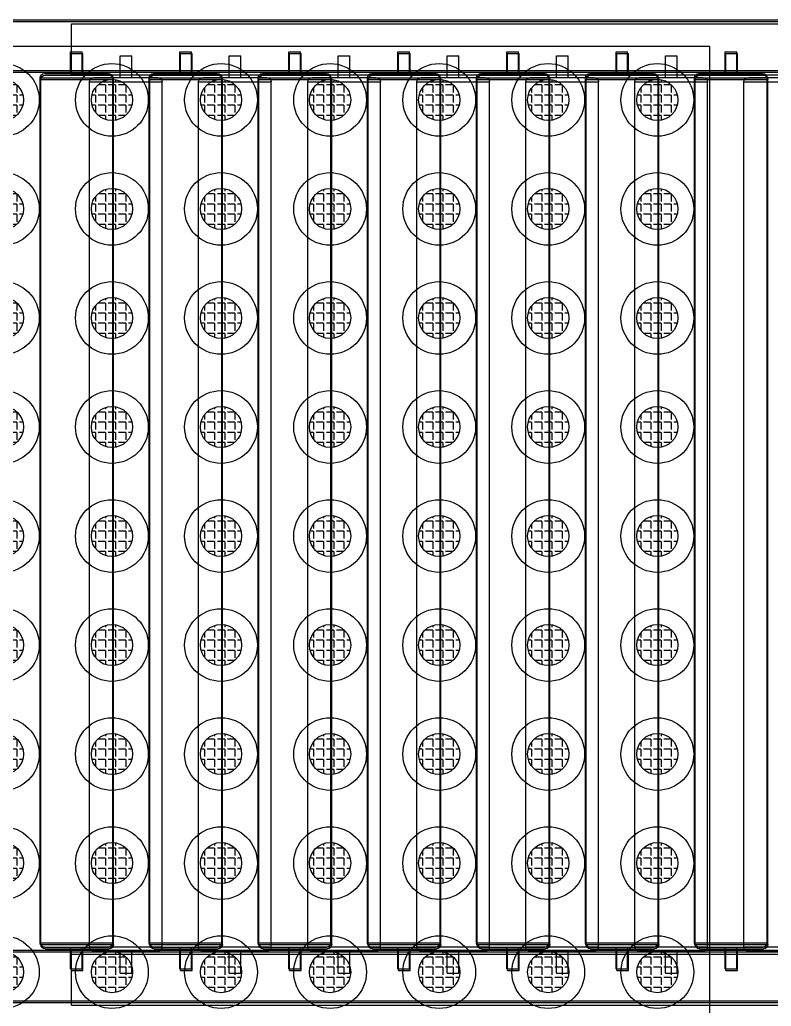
# Model space of a CAD drawing. Header units: inches. Extents: x -116118 to 73671, y 138219 to 302509.
# Drawn here: x -56615 to -55943, y 224356 to 225239 of the extents above; entities that cross this region are included whole.
import ezdxf

# ---------------------------------------------------------------- set-up
doc = ezdxf.new("R2010")
doc.units = ezdxf.units.IN
doc.header["$MEASUREMENT"] = 0
doc.linetypes.add('CONTINU', pattern=[0])
doc.layers.get('0').update_dxf_attribs({"color": 250})

# ---------------------------------------------------------------- blocks, each defined once
blk = doc.blocks.new('ROLLER600')
at = {"color": 254}
for p, q in [((8, 231.77), (3008, 231.77)), ((8, 231.77), (8, 196.77)), ((41.5, 209.77), (49.5, 209.77)), ((41.5, 209.77), (41.5, 194.77)), ((49.5, 209.77), (49.5, 194.77)), ((116.5, 209.77), (116.5, 194.77)), ((116.5, 209.77), (124.5, 209.77)), ((124.5, 209.77), (124.5, 194.77)), ((191.5, 209.77), (191.5, 194.77)), ((191.5, 209.77), (199.5, 209.77)), ((199.5, 209.77), (199.5, 194.77)), ((266.5, 209.77), (266.5, 194.77)), ((266.5, 209.77), (274.5, 209.77)), ((274.5, 209.77), (274.5, 194.77)), ((341.5, 209.77), (341.5, 194.77)), ((341.5, 209.77), (349.5, 209.77)), ((349.5, 209.77), (349.5, 194.77)), ((416.5, 209.77), (416.5, 194.77)), ((416.5, 209.77), (424.5, 209.77)), ((424.5, 209.77), (424.5, 194.77)), ((2066.5, 209.77), (2066.5, 194.77)), ((2066.5, 209.77), (2074.5, 209.77)), ((2074.5, 209.77), (2074.5, 194.77)), ((2141.5, 209.77), (2141.5, 194.77)), ((2141.5, 209.77), (2149.5, 209.77)), ((2149.5, 209.77), (2149.5, 194.77)), ((2216.5, 209.77), (2216.5, 194.77)), ((2216.5, 209.77), (2224.5, 209.77)), ((2224.5, 209.77), (2224.5, 194.77)), ((2291.5, 209.77), (2291.5, 194.77)), ((2291.5, 209.77), (2299.5, 209.77)), ((2299.5, 209.77), (2299.5, 194.77)), ((2366.5, 209.77), (2366.5, 194.77)), ((2366.5, 209.77), (2374.5, 209.77)), ((2374.5, 209.77), (2374.5, 194.77)), ((2441.5, 209.77), (2441.5, 194.77)), ((2441.5, 209.77), (2449.5, 209.77)), ((2449.5, 209.77), (2449.5, 194.77)), ((2516.5, 209.77), (2516.5, 194.77)), ((2516.5, 209.77), (2524.5, 209.77)), ((2524.5, 209.77), (2524.5, 194.77)), ((8, 196.77), (3008, 196.77)), ((20.5, 191.77), (20.5, -403.23)), ((20.5, 191.77), (70.5, 191.77)), ((23.5, 194.77), (67.5, 194.77)), ((70.5, 191.77), (70.5, -403.23)), ((95.5, 191.77), (145.5, 191.77)), ((95.5, 191.77), (95.5, -403.23)), ((98.5, 194.77), (142.5, 194.77)), ((145.5, 191.77), (145.5, -403.23)), ((170.5, 191.77), (220.5, 191.77)), ((170.5, 191.77), (170.5, -403.23)), ((173.5, 194.77), (217.5, 194.77)), ((220.5, 191.77), (220.5, -403.23)), ((245.5, 191.77), (295.5, 191.77)), ((245.5, 191.77), (245.5, -403.23)), ((248.5, 194.77), (292.5, 194.77)), ((295.5, 191.77), (295.5, -403.23)), ((320.5, 191.77), (370.5, 191.77)), ((320.5, 191.77), (320.5, -403.23)), ((323.5, 194.77), (367.5, 194.77)), ((370.5, 191.77), (370.5, -403.23)), ((395.5, 191.77), (445.5, 191.77)), ((395.5, 191.77), (395.5, -403.23)), ((398.5, 194.77), (442.5, 194.77)), ((445.5, 191.77), (445.5, -403.23)), ((470.5, 191.77), (520.5, 191.77)), ((470.5, 191.77), (470.5, -403.23)), ((473.5, 194.77), (517.5, 194.77)), ((2045.5, 191.77), (2095.5, 191.77)), ((2045.5, 191.77), (2045.5, -403.23)), ((2048.5, 194.77), (2092.5, 194.77)), ((2095.5, 191.77), (2095.5, -403.23)), ((2120.5, 191.77), (2170.5, 191.77)), ((2120.5, 191.77), (2120.5, -403.23)), ((2123.5, 194.77), (2167.5, 194.77)), ((2170.5, 191.77), (2170.5, -403.23)), ((2195.5, 191.77), (2245.5, 191.77)), ((2195.5, 191.77), (2195.5, -403.23)), ((2198.5, 194.77), (2242.5, 194.77)), ((2245.5, 191.77), (2245.5, -403.23)), ((2270.5, 191.77), (2320.5, 191.77)), ((2270.5, 191.77), (2270.5, -403.23)), ((2273.5, 194.77), (2317.5, 194.77)), ((2320.5, 191.77), (2320.5, -403.23)), ((2345.5, 191.77), (2395.5, 191.77)), ((2345.5, 191.77), (2345.5, -403.23)), ((2348.5, 194.77), (2392.5, 194.77)), ((2395.5, 191.77), (2395.5, -403.23)), ((2420.5, 191.77), (2470.5, 191.77)), ((2420.5, 191.77), (2420.5, -403.23)), ((2423.5, 194.77), (2467.5, 194.77)), ((2470.5, 191.77), (2470.5, -403.23)), ((2495.5, 191.77), (2545.5, 191.77)), ((2495.5, 191.77), (2495.5, -403.23)), ((2498.5, 194.77), (2542.5, 194.77)), ((2545.5, 191.77), (2545.5, -403.23)), ((20.5, -403.23), (70.5, -403.23)), ((23.5, -406.23), (67.5, -406.23)), ((41.5, -406.23), (41.5, -421.23)), ((49.5, -406.23), (49.5, -421.23)), ((95.5, -403.23), (145.5, -403.23)), ((98.5, -406.23), (142.5, -406.23)), ((116.5, -406.23), (116.5, -421.23)), ((124.5, -406.23), (124.5, -421.23)), ((170.5, -403.23), (220.5, -403.23)), ((173.5, -406.23), (217.5, -406.23)), ((191.5, -406.23), (191.5, -421.23)), ((199.5, -406.23), (199.5, -421.23)), ((245.5, -403.23), (295.5, -403.23)), ((248.5, -406.23), (292.5, -406.23)), ((266.5, -406.23), (266.5, -421.23)), ((274.5, -406.23), (274.5, -421.23)), ((320.5, -403.23), (370.5, -403.23)), ((323.5, -406.23), (367.5, -406.23)), ((341.5, -406.23), (341.5, -421.23)), ((349.5, -406.23), (349.5, -421.23)), ((395.5, -403.23), (445.5, -403.23)), ((398.5, -406.23), (442.5, -406.23)), ((416.5, -406.23), (416.5, -421.23)), ((424.5, -406.23), (424.5, -421.23)), ((470.5, -403.23), (520.5, -403.23)), ((473.5, -406.23), (517.5, -406.23)), ((2045.5, -403.23), (2095.5, -403.23)), ((2048.5, -406.23), (2092.5, -406.23)), ((2066.5, -406.23), (2066.5, -421.23)), ((2074.5, -406.23), (2074.5, -421.23)), ((2120.5, -403.23), (2170.5, -403.23)), ((2123.5, -406.23), (2167.5, -406.23)), ((2141.5, -406.23), (2141.5, -421.23)), ((2149.5, -406.23), (2149.5, -421.23)), ((2195.5, -403.23), (2245.5, -403.23)), ((2198.5, -406.23), (2242.5, -406.23)), ((2216.5, -406.23), (2216.5, -421.23)), ((2224.5, -406.23), (2224.5, -421.23)), ((2270.5, -403.23), (2320.5, -403.23)), ((2273.5, -406.23), (2317.5, -406.23)), ((2291.5, -406.23), (2291.5, -421.23)), ((2299.5, -406.23), (2299.5, -421.23)), ((2345.5, -403.23), (2395.5, -403.23)), ((2348.5, -406.23), (2392.5, -406.23)), ((2366.5, -406.23), (2366.5, -421.23)), ((2374.5, -406.23), (2374.5, -421.23)), ((2420.5, -403.23), (2470.5, -403.23)), ((2423.5, -406.23), (2467.5, -406.23)), ((2441.5, -406.23), (2441.5, -421.23)), ((2449.5, -406.23), (2449.5, -421.23)), ((2495.5, -403.23), (2545.5, -403.23)), ((2498.5, -406.23), (2542.5, -406.23)), ((2516.5, -406.23), (2516.5, -421.23)), ((2524.5, -406.23), (2524.5, -421.23)), ((8, -408.23), (3008, -408.23)), ((8, -408.23), (8, -443.23)), ((41.5, -421.23), (49.5, -421.23)), ((116.5, -421.23), (124.5, -421.23)), ((191.5, -421.23), (199.5, -421.23)), ((266.5, -421.23), (274.5, -421.23)), ((341.5, -421.23), (349.5, -421.23)), ((416.5, -421.23), (424.5, -421.23)), ((2066.5, -421.23), (2074.5, -421.23)), ((2141.5, -421.23), (2149.5, -421.23)), ((2216.5, -421.23), (2224.5, -421.23)), ((2291.5, -421.23), (2299.5, -421.23)), ((2366.5, -421.23), (2374.5, -421.23)), ((2441.5, -421.23), (2449.5, -421.23)), ((2516.5, -421.23), (2524.5, -421.23)), ((8, -443.23), (3008, -443.23))]:
    blk.add_line(p, q, dxfattribs=at)
for centre, start, end in [((23.5, 191.77), 90, 180), ((67.5, 191.77), 0, 90), ((98.5, 191.77), 90, 180), ((142.5, 191.77), 0, 90), ((173.5, 191.77), 90, 180), ((217.5, 191.77), 0, 90), ((248.5, 191.77), 90, 180), ((292.5, 191.77), 0, 90), ((323.5, 191.77), 90, 180), ((367.5, 191.77), 0, 90), ((398.5, 191.77), 90, 180), ((442.5, 191.77), 0, 90), ((473.5, 191.77), 90, 180), ((2048.5, 191.77), 90, 180), ((2092.5, 191.77), 0, 90), ((2123.5, 191.77), 90, 180), ((2167.5, 191.77), 0, 90), ((2198.5, 191.77), 90, 180), ((2242.5, 191.77), 0, 90), ((2273.5, 191.77), 90, 180), ((2317.5, 191.77), 0, 90), ((2348.5, 191.77), 90, 180), ((2392.5, 191.77), 0, 90), ((2423.5, 191.77), 90, 180), ((2467.5, 191.77), 0, 90), ((2498.5, 191.77), 90, 180), ((2542.5, 191.77), 0, 90), ((23.5, -403.23), 180, 270), ((67.5, -403.23), 270, 0), ((98.5, -403.23), 180, 270), ((142.5, -403.23), 270, 0), ((173.5, -403.23), 180, 270), ((217.5, -403.23), 270, 0), ((248.5, -403.23), 180, 270), ((292.5, -403.23), 270, 0), ((323.5, -403.23), 180, 270), ((367.5, -403.23), 270, 0), ((398.5, -403.23), 180, 270), ((442.5, -403.23), 270, 0), ((473.5, -403.23), 180, 270), ((2048.5, -403.23), 180, 270), ((2092.5, -403.23), 270, 0), ((2123.5, -403.23), 180, 270), ((2167.5, -403.23), 270, 0), ((2198.5, -403.23), 180, 270), ((2242.5, -403.23), 270, 0), ((2273.5, -403.23), 180, 270), ((2317.5, -403.23), 270, 0), ((2348.5, -403.23), 180, 270), ((2392.5, -403.23), 270, 0), ((2423.5, -403.23), 180, 270), ((2467.5, -403.23), 270, 0), ((2498.5, -403.23), 180, 270), ((2542.5, -403.23), 270, 0)]:
    blk.add_arc(centre, 3, start, end, dxfattribs=at)
blk = doc.blocks.new('TABLE900x600')
h = blk.add_hatch()
h.set_pattern_fill('ANGLE', color=254, style=0)
h.set_pattern_definition([(0, (1841.5664, 298.116), (0, 6.985), [5.08, -1.905]), (90, (1841.5664, 298.116), (-6.985, 4e-16), [5.08, -1.905])])
h.paths.add_polyline_path([(1267.55, 803.7, 1), (1295.88, 803.7, 1)])
h = blk.add_hatch()
h.set_pattern_fill('ANGLE', color=254, style=0)
h.set_pattern_definition([(0, (1916.5664, 298.116), (0, 6.985), [5.08, -1.905]), (90, (1916.5664, 298.116), (-6.985, 4e-16), [5.08, -1.905])])
h.paths.add_polyline_path([(1342.55, 803.7, 1), (1370.88, 803.7, 1)])
h = blk.add_hatch()
h.set_pattern_fill('ANGLE', color=254, style=0)
h.set_pattern_definition([(0, (1991.5664, 298.116), (0, 6.985), [5.08, -1.905]), (90, (1991.5664, 298.116), (-6.985, 4e-16), [5.08, -1.905])])
h.paths.add_polyline_path([(1417.55, 803.7, 1), (1445.88, 803.7, 1)])
h = blk.add_hatch()
h.set_pattern_fill('ANGLE', color=254, style=0)
h.set_pattern_definition([(0, (2066.5664, 298.116), (0, 6.985), [5.08, -1.905]), (90, (2066.5664, 298.116), (-6.985, 4e-16), [5.08, -1.905])])
h.paths.add_polyline_path([(1492.55, 803.7, 1), (1520.88, 803.7, 1)])
h = blk.add_hatch()
h.set_pattern_fill('ANGLE', color=254, style=0)
h.set_pattern_definition([(0, (2141.5664, 298.116), (0, 6.985), [5.08, -1.905]), (90, (2141.5664, 298.116), (-6.985, 4e-16), [5.08, -1.905])])
h.paths.add_polyline_path([(1567.55, 803.7, 1), (1595.88, 803.7, 1)])
h = blk.add_hatch()
h.set_pattern_fill('ANGLE', color=254, style=0)
h.set_pattern_definition([(0, (2216.5664, 298.116), (0, 6.985), [5.08, -1.905]), (90, (2216.5664, 298.116), (-6.985, 4e-16), [5.08, -1.905])])
h.paths.add_polyline_path([(1642.55, 803.7, 1), (1670.88, 803.7, 1)])
h = blk.add_hatch()
h.set_pattern_fill('ANGLE', color=254, style=0)
h.set_pattern_definition([(0, (2291.5664, 298.116), (0, 6.985), [5.08, -1.905]), (90, (2291.5664, 298.116), (-6.985, 4e-16), [5.08, -1.905])])
h.paths.add_polyline_path([(1717.55, 803.7, 1), (1745.88, 803.7, 1)])
h = blk.add_hatch()
h.set_pattern_fill('ANGLE', color=254, style=0)
h.set_pattern_definition([(0, (1841.5664, 223.116), (0, 6.985), [5.08, -1.905]), (90, (1841.5664, 223.116), (-6.985, 4e-16), [5.08, -1.905])])
h.paths.add_polyline_path([(1267.55, 728.7, 1), (1295.88, 728.7, 1)])
h = blk.add_hatch()
h.set_pattern_fill('ANGLE', color=254, style=0)
h.set_pattern_definition([(0, (1916.5664, 223.116), (0, 6.985), [5.08, -1.905]), (90, (1916.5664, 223.116), (-6.985, 4e-16), [5.08, -1.905])])
h.paths.add_polyline_path([(1342.55, 728.7, 1), (1370.88, 728.7, 1)])
h = blk.add_hatch()
h.set_pattern_fill('ANGLE', color=254, style=0)
h.set_pattern_definition([(0, (1991.5664, 223.116), (0, 6.985), [5.08, -1.905]), (90, (1991.5664, 223.116), (-6.985, 4e-16), [5.08, -1.905])])
h.paths.add_polyline_path([(1417.55, 728.7, 1), (1445.88, 728.7, 1)])
h = blk.add_hatch()
h.set_pattern_fill('ANGLE', color=254, style=0)
h.set_pattern_definition([(0, (2066.5664, 223.116), (0, 6.985), [5.08, -1.905]), (90, (2066.5664, 223.116), (-6.985, 4e-16), [5.08, -1.905])])
h.paths.add_polyline_path([(1492.55, 728.7, 1), (1520.88, 728.7, 1)])
h = blk.add_hatch()
h.set_pattern_fill('ANGLE', color=254, style=0)
h.set_pattern_definition([(0, (2141.5664, 223.116), (0, 6.985), [5.08, -1.905]), (90, (2141.5664, 223.116), (-6.985, 4e-16), [5.08, -1.905])])
h.paths.add_polyline_path([(1567.55, 728.7, 1), (1595.88, 728.7, 1)])
h = blk.add_hatch()
h.set_pattern_fill('ANGLE', color=254, style=0)
h.set_pattern_definition([(0, (2216.5664, 223.116), (0, 6.985), [5.08, -1.905]), (90, (2216.5664, 223.116), (-6.985, 4e-16), [5.08, -1.905])])
h.paths.add_polyline_path([(1642.55, 728.7, 1), (1670.88, 728.7, 1)])
h = blk.add_hatch()
h.set_pattern_fill('ANGLE', color=254, style=0)
h.set_pattern_definition([(0, (2291.5664, 223.116), (0, 6.985), [5.08, -1.905]), (90, (2291.5664, 223.116), (-6.985, 4e-16), [5.08, -1.905])])
h.paths.add_polyline_path([(1717.55, 728.7, 1), (1745.88, 728.7, 1)])
h = blk.add_hatch()
h.set_pattern_fill('ANGLE', color=254, style=0)
h.set_pattern_definition([(0, (1841.5664, 148.116), (0, 6.985), [5.08, -1.905]), (90, (1841.5664, 148.116), (-6.985, 4e-16), [5.08, -1.905])])
h.paths.add_polyline_path([(1267.55, 653.7, 1), (1295.88, 653.7, 1)])
h = blk.add_hatch()
h.set_pattern_fill('ANGLE', color=254, style=0)
h.set_pattern_definition([(0, (1916.5664, 148.116), (0, 6.985), [5.08, -1.905]), (90, (1916.5664, 148.116), (-6.985, 4e-16), [5.08, -1.905])])
h.paths.add_polyline_path([(1342.55, 653.7, 1), (1370.88, 653.7, 1)])
h = blk.add_hatch()
h.set_pattern_fill('ANGLE', color=254, style=0)
h.set_pattern_definition([(0, (1991.5664, 148.116), (0, 6.985), [5.08, -1.905]), (90, (1991.5664, 148.116), (-6.985, 4e-16), [5.08, -1.905])])
h.paths.add_polyline_path([(1417.55, 653.7, 1), (1445.88, 653.7, 1)])
h = blk.add_hatch()
h.set_pattern_fill('ANGLE', color=254, style=0)
h.set_pattern_definition([(0, (2066.5664, 148.116), (0, 6.985), [5.08, -1.905]), (90, (2066.5664, 148.116), (-6.985, 4e-16), [5.08, -1.905])])
h.paths.add_polyline_path([(1492.55, 653.7, 1), (1520.88, 653.7, 1)])
h = blk.add_hatch()
h.set_pattern_fill('ANGLE', color=254, style=0)
h.set_pattern_definition([(0, (2141.5664, 148.116), (0, 6.985), [5.08, -1.905]), (90, (2141.5664, 148.116), (-6.985, 4e-16), [5.08, -1.905])])
h.paths.add_polyline_path([(1567.55, 653.7, 1), (1595.88, 653.7, 1)])
h = blk.add_hatch()
h.set_pattern_fill('ANGLE', color=254, style=0)
h.set_pattern_definition([(0, (2216.5664, 148.116), (0, 6.985), [5.08, -1.905]), (90, (2216.5664, 148.116), (-6.985, 4e-16), [5.08, -1.905])])
h.paths.add_polyline_path([(1642.55, 653.7, 1), (1670.88, 653.7, 1)])
h = blk.add_hatch()
h.set_pattern_fill('ANGLE', color=254, style=0)
h.set_pattern_definition([(0, (2291.5664, 148.116), (0, 6.985), [5.08, -1.905]), (90, (2291.5664, 148.116), (-6.985, 4e-16), [5.08, -1.905])])
h.paths.add_polyline_path([(1717.55, 653.7, 1), (1745.88, 653.7, 1)])
h = blk.add_hatch()
h.set_pattern_fill('ANGLE', color=254, style=0)
h.set_pattern_definition([(0, (1841.5664, 73.116), (0, 6.985), [5.08, -1.905]), (90, (1841.5664, 73.116), (-6.985, 4e-16), [5.08, -1.905])])
h.paths.add_polyline_path([(1267.55, 578.7, 1), (1295.88, 578.7, 1)])
h = blk.add_hatch()
h.set_pattern_fill('ANGLE', color=254, style=0)
h.set_pattern_definition([(0, (1916.5664, 73.116), (0, 6.985), [5.08, -1.905]), (90, (1916.5664, 73.116), (-6.985, 4e-16), [5.08, -1.905])])
h.paths.add_polyline_path([(1342.55, 578.7, 1), (1370.88, 578.7, 1)])
h = blk.add_hatch()
h.set_pattern_fill('ANGLE', color=254, style=0)
h.set_pattern_definition([(0, (1991.5664, 73.116), (0, 6.985), [5.08, -1.905]), (90, (1991.5664, 73.116), (-6.985, 4e-16), [5.08, -1.905])])
h.paths.add_polyline_path([(1417.55, 578.7, 1), (1445.88, 578.7, 1)])
h = blk.add_hatch()
h.set_pattern_fill('ANGLE', color=254, style=0)
h.set_pattern_definition([(0, (2066.5664, 73.116), (0, 6.985), [5.08, -1.905]), (90, (2066.5664, 73.116), (-6.985, 4e-16), [5.08, -1.905])])
h.paths.add_polyline_path([(1492.55, 578.7, 1), (1520.88, 578.7, 1)])
h = blk.add_hatch()
h.set_pattern_fill('ANGLE', color=254, style=0)
h.set_pattern_definition([(0, (2141.5664, 73.116), (0, 6.985), [5.08, -1.905]), (90, (2141.5664, 73.116), (-6.985, 4e-16), [5.08, -1.905])])
h.paths.add_polyline_path([(1567.55, 578.7, 1), (1595.88, 578.7, 1)])
h = blk.add_hatch()
h.set_pattern_fill('ANGLE', color=254, style=0)
h.set_pattern_definition([(0, (2216.5664, 73.116), (0, 6.985), [5.08, -1.905]), (90, (2216.5664, 73.116), (-6.985, 4e-16), [5.08, -1.905])])
h.paths.add_polyline_path([(1642.55, 578.7, 1), (1670.88, 578.7, 1)])
h = blk.add_hatch()
h.set_pattern_fill('ANGLE', color=254, style=0)
h.set_pattern_definition([(0, (2291.5664, 73.116), (0, 6.985), [5.08, -1.905]), (90, (2291.5664, 73.116), (-6.985, 4e-16), [5.08, -1.905])])
h.paths.add_polyline_path([(1717.55, 578.7, 1), (1745.88, 578.7, 1)])
h = blk.add_hatch()
h.set_pattern_fill('ANGLE', color=254, style=0)
h.set_pattern_definition([(0, (1841.5664, -1.884), (0, 6.985), [5.08, -1.905]), (90, (1841.5664, -1.884), (-6.985, 4e-16), [5.08, -1.905])])
h.paths.add_polyline_path([(1267.55, 503.7, 1), (1295.88, 503.7, 1)])
h = blk.add_hatch()
h.set_pattern_fill('ANGLE', color=254, style=0)
h.set_pattern_definition([(0, (1916.5664, -1.884), (0, 6.985), [5.08, -1.905]), (90, (1916.5664, -1.884), (-6.985, 4e-16), [5.08, -1.905])])
h.paths.add_polyline_path([(1342.55, 503.7, 1), (1370.88, 503.7, 1)])
h = blk.add_hatch()
h.set_pattern_fill('ANGLE', color=254, style=0)
h.set_pattern_definition([(0, (1991.5664, -1.884), (0, 6.985), [5.08, -1.905]), (90, (1991.5664, -1.884), (-6.985, 4e-16), [5.08, -1.905])])
h.paths.add_polyline_path([(1417.55, 503.7, 1), (1445.88, 503.7, 1)])
h = blk.add_hatch()
h.set_pattern_fill('ANGLE', color=254, style=0)
h.set_pattern_definition([(0, (2066.5664, -1.884), (0, 6.985), [5.08, -1.905]), (90, (2066.5664, -1.884), (-6.985, 4e-16), [5.08, -1.905])])
h.paths.add_polyline_path([(1492.55, 503.7, 1), (1520.88, 503.7, 1)])
h = blk.add_hatch()
h.set_pattern_fill('ANGLE', color=254, style=0)
h.set_pattern_definition([(0, (2141.5664, -1.884), (0, 6.985), [5.08, -1.905]), (90, (2141.5664, -1.884), (-6.985, 4e-16), [5.08, -1.905])])
h.paths.add_polyline_path([(1567.55, 503.7, 1), (1595.88, 503.7, 1)])
h = blk.add_hatch()
h.set_pattern_fill('ANGLE', color=254, style=0)
h.set_pattern_definition([(0, (2216.5664, -1.884), (0, 6.985), [5.08, -1.905]), (90, (2216.5664, -1.884), (-6.985, 4e-16), [5.08, -1.905])])
h.paths.add_polyline_path([(1642.55, 503.7, 1), (1670.88, 503.7, 1)])
h = blk.add_hatch()
h.set_pattern_fill('ANGLE', color=254, style=0)
h.set_pattern_definition([(0, (2291.5664, -1.884), (0, 6.985), [5.08, -1.905]), (90, (2291.5664, -1.884), (-6.985, 4e-16), [5.08, -1.905])])
h.paths.add_polyline_path([(1717.55, 503.7, 1), (1745.88, 503.7, 1)])
h = blk.add_hatch()
h.set_pattern_fill('ANGLE', color=254, style=0)
h.set_pattern_definition([(0, (1841.5664, -76.884), (0, 6.985), [5.08, -1.905]), (90, (1841.5664, -76.884), (-6.985, 4e-16), [5.08, -1.905])])
h.paths.add_polyline_path([(1267.55, 428.7, 1), (1295.88, 428.7, 1)])
h = blk.add_hatch()
h.set_pattern_fill('ANGLE', color=254, style=0)
h.set_pattern_definition([(0, (1916.5664, -76.884), (0, 6.985), [5.08, -1.905]), (90, (1916.5664, -76.884), (-6.985, 4e-16), [5.08, -1.905])])
h.paths.add_polyline_path([(1342.55, 428.7, 1), (1370.88, 428.7, 1)])
h = blk.add_hatch()
h.set_pattern_fill('ANGLE', color=254, style=0)
h.set_pattern_definition([(0, (1991.5664, -76.884), (0, 6.985), [5.08, -1.905]), (90, (1991.5664, -76.884), (-6.985, 4e-16), [5.08, -1.905])])
h.paths.add_polyline_path([(1417.55, 428.7, 1), (1445.88, 428.7, 1)])
h = blk.add_hatch()
h.set_pattern_fill('ANGLE', color=254, style=0)
h.set_pattern_definition([(0, (2066.5664, -76.884), (0, 6.985), [5.08, -1.905]), (90, (2066.5664, -76.884), (-6.985, 4e-16), [5.08, -1.905])])
h.paths.add_polyline_path([(1492.55, 428.7, 1), (1520.88, 428.7, 1)])
h = blk.add_hatch()
h.set_pattern_fill('ANGLE', color=254, style=0)
h.set_pattern_definition([(0, (2141.5664, -76.884), (0, 6.985), [5.08, -1.905]), (90, (2141.5664, -76.884), (-6.985, 4e-16), [5.08, -1.905])])
h.paths.add_polyline_path([(1567.55, 428.7, 1), (1595.88, 428.7, 1)])
h = blk.add_hatch()
h.set_pattern_fill('ANGLE', color=254, style=0)
h.set_pattern_definition([(0, (2216.5664, -76.884), (0, 6.985), [5.08, -1.905]), (90, (2216.5664, -76.884), (-6.985, 4e-16), [5.08, -1.905])])
h.paths.add_polyline_path([(1642.55, 428.7, 1), (1670.88, 428.7, 1)])
h = blk.add_hatch()
h.set_pattern_fill('ANGLE', color=254, style=0)
h.set_pattern_definition([(0, (2291.5664, -76.884), (0, 6.985), [5.08, -1.905]), (90, (2291.5664, -76.884), (-6.985, 4e-16), [5.08, -1.905])])
h.paths.add_polyline_path([(1717.55, 428.7, 1), (1745.88, 428.7, 1)])
h = blk.add_hatch()
h.set_pattern_fill('ANGLE', color=254, style=0)
h.set_pattern_definition([(0, (1841.5664, -151.884), (0, 6.985), [5.08, -1.905]), (90, (1841.5664, -151.884), (-6.985, 4e-16), [5.08, -1.905])])
h.paths.add_polyline_path([(1267.55, 353.7, 1), (1295.88, 353.7, 1)])
h = blk.add_hatch()
h.set_pattern_fill('ANGLE', color=254, style=0)
h.set_pattern_definition([(0, (1916.5664, -151.884), (0, 6.985), [5.08, -1.905]), (90, (1916.5664, -151.884), (-6.985, 4e-16), [5.08, -1.905])])
h.paths.add_polyline_path([(1342.55, 353.7, 1), (1370.88, 353.7, 1)])
h = blk.add_hatch()
h.set_pattern_fill('ANGLE', color=254, style=0)
h.set_pattern_definition([(0, (1991.5664, -151.884), (0, 6.985), [5.08, -1.905]), (90, (1991.5664, -151.884), (-6.985, 4e-16), [5.08, -1.905])])
h.paths.add_polyline_path([(1417.55, 353.7, 1), (1445.88, 353.7, 1)])
h = blk.add_hatch()
h.set_pattern_fill('ANGLE', color=254, style=0)
h.set_pattern_definition([(0, (2066.5664, -151.884), (0, 6.985), [5.08, -1.905]), (90, (2066.5664, -151.884), (-6.985, 4e-16), [5.08, -1.905])])
h.paths.add_polyline_path([(1492.55, 353.7, 1), (1520.88, 353.7, 1)])
h = blk.add_hatch()
h.set_pattern_fill('ANGLE', color=254, style=0)
h.set_pattern_definition([(0, (2141.5664, -151.884), (0, 6.985), [5.08, -1.905]), (90, (2141.5664, -151.884), (-6.985, 4e-16), [5.08, -1.905])])
h.paths.add_polyline_path([(1567.55, 353.7, 1), (1595.88, 353.7, 1)])
h = blk.add_hatch()
h.set_pattern_fill('ANGLE', color=254, style=0)
h.set_pattern_definition([(0, (2216.5664, -151.884), (0, 6.985), [5.08, -1.905]), (90, (2216.5664, -151.884), (-6.985, 4e-16), [5.08, -1.905])])
h.paths.add_polyline_path([(1642.55, 353.7, 1), (1670.88, 353.7, 1)])
h = blk.add_hatch()
h.set_pattern_fill('ANGLE', color=254, style=0)
h.set_pattern_definition([(0, (2291.5664, -151.884), (0, 6.985), [5.08, -1.905]), (90, (2291.5664, -151.884), (-6.985, 4e-16), [5.08, -1.905])])
h.paths.add_polyline_path([(1717.55, 353.7, 1), (1745.88, 353.7, 1)])
h = blk.add_hatch()
h.set_pattern_fill('ANGLE', color=254, style=0)
h.set_pattern_definition([(0, (1841.5664, -226.884), (0, 6.985), [5.08, -1.905]), (90, (1841.5664, -226.884), (-6.985, 4e-16), [5.08, -1.905])])
h.paths.add_polyline_path([(1267.55, 278.7, 1), (1295.88, 278.7, 1)])
h = blk.add_hatch()
h.set_pattern_fill('ANGLE', color=254, style=0)
h.set_pattern_definition([(0, (1916.5664, -226.884), (0, 6.985), [5.08, -1.905]), (90, (1916.5664, -226.884), (-6.985, 4e-16), [5.08, -1.905])])
h.paths.add_polyline_path([(1342.55, 278.7, 1), (1370.88, 278.7, 1)])
h = blk.add_hatch()
h.set_pattern_fill('ANGLE', color=254, style=0)
h.set_pattern_definition([(0, (1991.5664, -226.884), (0, 6.985), [5.08, -1.905]), (90, (1991.5664, -226.884), (-6.985, 4e-16), [5.08, -1.905])])
h.paths.add_polyline_path([(1417.55, 278.7, 1), (1445.88, 278.7, 1)])
h = blk.add_hatch()
h.set_pattern_fill('ANGLE', color=254, style=0)
h.set_pattern_definition([(0, (2066.5664, -226.884), (0, 6.985), [5.08, -1.905]), (90, (2066.5664, -226.884), (-6.985, 4e-16), [5.08, -1.905])])
h.paths.add_polyline_path([(1492.55, 278.7, 1), (1520.88, 278.7, 1)])
h = blk.add_hatch()
h.set_pattern_fill('ANGLE', color=254, style=0)
h.set_pattern_definition([(0, (2141.5664, -226.884), (0, 6.985), [5.08, -1.905]), (90, (2141.5664, -226.884), (-6.985, 4e-16), [5.08, -1.905])])
h.paths.add_polyline_path([(1567.55, 278.7, 1), (1595.88, 278.7, 1)])
h = blk.add_hatch()
h.set_pattern_fill('ANGLE', color=254, style=0)
h.set_pattern_definition([(0, (2216.5664, -226.884), (0, 6.985), [5.08, -1.905]), (90, (2216.5664, -226.884), (-6.985, 4e-16), [5.08, -1.905])])
h.paths.add_polyline_path([(1642.55, 278.7, 1), (1670.88, 278.7, 1)])
h = blk.add_hatch()
h.set_pattern_fill('ANGLE', color=254, style=0)
h.set_pattern_definition([(0, (2291.5664, -226.884), (0, 6.985), [5.08, -1.905]), (90, (2291.5664, -226.884), (-6.985, 4e-16), [5.08, -1.905])])
h.paths.add_polyline_path([(1717.55, 278.7, 1), (1745.88, 278.7, 1)])
h = blk.add_hatch()
h.set_pattern_fill('ANGLE', color=254, style=0)
h.set_pattern_definition([(0, (1841.5664, -301.884), (0, 6.985), [5.08, -1.905]), (90, (1841.5664, -301.884), (-6.985, 4e-16), [5.08, -1.905])])
h.paths.add_polyline_path([(1267.55, 203.7, 1), (1295.88, 203.7, 1)])
h = blk.add_hatch()
h.set_pattern_fill('ANGLE', color=254, style=0)
h.set_pattern_definition([(0, (1916.5664, -301.884), (0, 6.985), [5.08, -1.905]), (90, (1916.5664, -301.884), (-6.985, 4e-16), [5.08, -1.905])])
h.paths.add_polyline_path([(1342.55, 203.7, 1), (1370.88, 203.7, 1)])
h = blk.add_hatch()
h.set_pattern_fill('ANGLE', color=254, style=0)
h.set_pattern_definition([(0, (1991.5664, -301.884), (0, 6.985), [5.08, -1.905]), (90, (1991.5664, -301.884), (-6.985, 4e-16), [5.08, -1.905])])
h.paths.add_polyline_path([(1417.55, 203.7, 1), (1445.88, 203.7, 1)])
h = blk.add_hatch()
h.set_pattern_fill('ANGLE', color=254, style=0)
h.set_pattern_definition([(0, (2066.5664, -301.884), (0, 6.985), [5.08, -1.905]), (90, (2066.5664, -301.884), (-6.985, 4e-16), [5.08, -1.905])])
h.paths.add_polyline_path([(1492.55, 203.7, 1), (1520.88, 203.7, 1)])
h = blk.add_hatch()
h.set_pattern_fill('ANGLE', color=254, style=0)
h.set_pattern_definition([(0, (2141.5664, -301.884), (0, 6.985), [5.08, -1.905]), (90, (2141.5664, -301.884), (-6.985, 4e-16), [5.08, -1.905])])
h.paths.add_polyline_path([(1567.55, 203.7, 1), (1595.88, 203.7, 1)])
h = blk.add_hatch()
h.set_pattern_fill('ANGLE', color=254, style=0)
h.set_pattern_definition([(0, (2216.5664, -301.884), (0, 6.985), [5.08, -1.905]), (90, (2216.5664, -301.884), (-6.985, 4e-16), [5.08, -1.905])])
h.paths.add_polyline_path([(1642.55, 203.7, 1), (1670.88, 203.7, 1)])
h = blk.add_hatch()
h.set_pattern_fill('ANGLE', color=254, style=0)
h.set_pattern_definition([(0, (2291.5664, -301.884), (0, 6.985), [5.08, -1.905]), (90, (2291.5664, -301.884), (-6.985, 4e-16), [5.08, -1.905])])
h.paths.add_polyline_path([(1717.55, 203.7, 1), (1745.88, 203.7, 1)])
at = {"color": 254}
for p, q in [((1245.56, 841.93), (1245.56, 166.93)), ((1245.56, 166.93), (2220.56, 166.93))]:
    blk.add_line(p, q, dxfattribs=at)
for centre, radius in [((1281.72, 803.7), 25), ((1356.72, 803.7), 25), ((1431.72, 803.7), 25), ((1506.72, 803.7), 25), ((1581.72, 803.7), 25), ((1656.72, 803.7), 25), ((1731.72, 803.7), 25), ((1281.72, 803.7), 14.16), ((1356.72, 803.7), 14.16), ((1431.72, 803.7), 14.16), ((1506.72, 803.7), 14.16), ((1581.72, 803.7), 14.16), ((1656.72, 803.7), 14.16), ((1731.72, 803.7), 14.16), ((1281.72, 728.7), 25), ((1356.72, 728.7), 25), ((1431.72, 728.7), 25), ((1506.72, 728.7), 25), ((1581.72, 728.7), 25), ((1656.72, 728.7), 25), ((1731.72, 728.7), 25), ((1281.72, 728.7), 14.16), ((1356.72, 728.7), 14.16), ((1431.72, 728.7), 14.16), ((1506.72, 728.7), 14.16), ((1581.72, 728.7), 14.16), ((1656.72, 728.7), 14.16), ((1731.72, 728.7), 14.16), ((1281.72, 653.7), 25), ((1356.72, 653.7), 25), ((1431.72, 653.7), 25), ((1506.72, 653.7), 25), ((1581.72, 653.7), 25), ((1656.72, 653.7), 25), ((1731.72, 653.7), 25), ((1281.72, 653.7), 14.16), ((1356.72, 653.7), 14.16), ((1431.72, 653.7), 14.16), ((1506.72, 653.7), 14.16), ((1581.72, 653.7), 14.16), ((1656.72, 653.7), 14.16), ((1731.72, 653.7), 14.16), ((1281.72, 578.7), 25), ((1356.72, 578.7), 25), ((1431.72, 578.7), 25), ((1506.72, 578.7), 25), ((1581.72, 578.7), 25), ((1656.72, 578.7), 25), ((1731.72, 578.7), 25), ((1281.72, 578.7), 14.16), ((1356.72, 578.7), 14.16), ((1431.72, 578.7), 14.16), ((1506.72, 578.7), 14.16), ((1581.72, 578.7), 14.16), ((1656.72, 578.7), 14.16), ((1731.72, 578.7), 14.16), ((1281.72, 503.7), 25), ((1356.72, 503.7), 25), ((1431.72, 503.7), 25), ((1506.72, 503.7), 25), ((1581.72, 503.7), 25), ((1656.72, 503.7), 25), ((1731.72, 503.7), 25), ((1281.72, 503.7), 14.16), ((1356.72, 503.7), 14.16), ((1431.72, 503.7), 14.16), ((1506.72, 503.7), 14.16), ((1581.72, 503.7), 14.16), ((1656.72, 503.7), 14.16), ((1731.72, 503.7), 14.16), ((1281.72, 428.7), 25), ((1356.72, 428.7), 25), ((1431.72, 428.7), 25), ((1506.72, 428.7), 25), ((1581.72, 428.7), 25), ((1656.72, 428.7), 25), ((1731.72, 428.7), 25), ((1281.72, 428.7), 14.16), ((1356.72, 428.7), 14.16), ((1431.72, 428.7), 14.16), ((1506.72, 428.7), 14.16), ((1581.72, 428.7), 14.16), ((1656.72, 428.7), 14.16), ((1731.72, 428.7), 14.16), ((1281.72, 353.7), 25), ((1356.72, 353.7), 25), ((1431.72, 353.7), 25), ((1506.72, 353.7), 25), ((1581.72, 353.7), 25), ((1656.72, 353.7), 25), ((1731.72, 353.7), 25), ((1281.72, 353.7), 14.16), ((1356.72, 353.7), 14.16), ((1431.72, 353.7), 14.16), ((1506.72, 353.7), 14.16), ((1581.72, 353.7), 14.16), ((1656.72, 353.7), 14.16), ((1731.72, 353.7), 14.16), ((1281.72, 278.7), 25), ((1356.72, 278.7), 25), ((1431.72, 278.7), 25), ((1506.72, 278.7), 25), ((1581.72, 278.7), 25), ((1656.72, 278.7), 25), ((1731.72, 278.7), 25), ((1281.72, 278.7), 14.16), ((1356.72, 278.7), 14.16), ((1431.72, 278.7), 14.16), ((1506.72, 278.7), 14.16), ((1581.72, 278.7), 14.16), ((1656.72, 278.7), 14.16), ((1731.72, 278.7), 14.16), ((1281.72, 203.7), 25), ((1356.72, 203.7), 25), ((1431.72, 203.7), 25), ((1506.72, 203.7), 25), ((1581.72, 203.7), 25), ((1656.72, 203.7), 25), ((1731.72, 203.7), 25), ((1281.72, 203.7), 14.16), ((1356.72, 203.7), 14.16), ((1431.72, 203.7), 14.16), ((1506.72, 203.7), 14.16), ((1581.72, 203.7), 14.16), ((1656.72, 203.7), 14.16), ((1731.72, 203.7), 14.16)]:
    blk.add_circle(centre, radius, dxfattribs=at)
blk = doc.blocks.new('SETUP')
at = {"color": 124, "linetype": 'CONTINU', "lineweight": 15, "ltscale": 3, "true_color": 0x019972}
blk.add_blockref('TABLE900x600', (44506.15, -2461.51), dxfattribs=at)
at = {"color": 3, "xscale": -1}
for p in [(46198.79, -1866.92), (48257.29, -1868.62), (48257.77, -1869.76)]:
    blk.add_blockref('ROLLER600', p, dxfattribs=at)

msp = doc.modelspace()

# ---------------------------------------------------------------- block references
at = {"xscale": 1.3, "yscale": 1.3, "zscale": 1.3, "rotation": 180}
msp.add_blockref('SETUP', (3479.29, 222231.7), dxfattribs=at)

doc.saveas('drawing.dxf')
